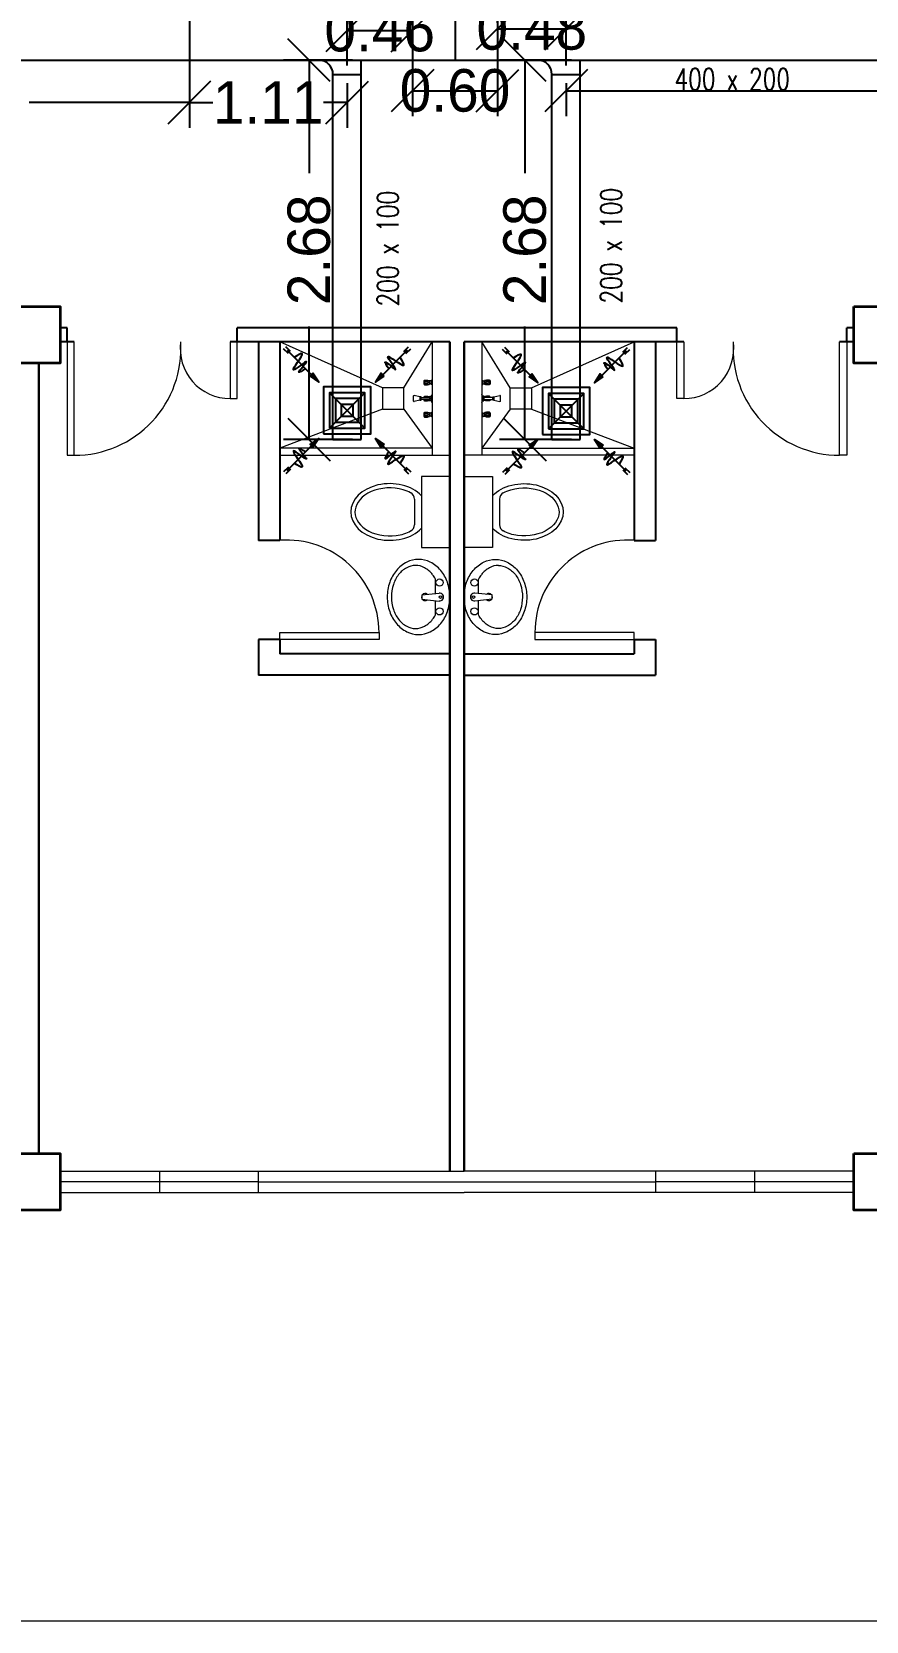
# Model space of a CAD drawing. Header units: inches. Extents: x 57 to 217, y -85 to 29.
# Drawn here: x 190.77 to 196.66, y -19.02 to -7.81 of the extents above; entities that cross this region are included whole.
import ezdxf

# ---------------------------------------------------------------- set-up
doc = ezdxf.new("R2010")
doc.units = ezdxf.units.IN
doc.header["$MEASUREMENT"] = 0
for name, color, linetype in [('AIR', 7, 'Continuous'), ('AIR-00', 8, 'Continuous'), ('AIR-03', 30, 'Continuous'), ('dimen', 7, 'Continuous'), ('ducting label', 7, 'Continuous'), ('exhaust', 7, 'Continuous')]:
    doc.layers.add(name, color=color, linetype=linetype)
doc.styles.add('Arch-Dim', font='simplex.shx', dxfattribs={"width": 0.75})
doc.dimstyles.new('Copy of dimension', dxfattribs={"dimtxt": 0.3, "dimasz": 0.3, "dimexe": 0.18, "dimexo": 0.0625, "dimgap": 0.09, "dimtad": 0, "dimzin": 0, "dimdsep": 46, "dimtxsty": 'Standard', "dimblk": 'OBLIQUE', "dimcen": 0.09, "dimclrd": 256, "dimclre": 256, "dimclrt": 256, "dimadec": 0, "dimazin": 0, "dimtfac": 1, "dimtofl": 0, "dimtmove": 0, "dimatfit": 3, "dimldrblk": 'OBLIQUE', "dimfxl": 1, "dimtolj": 1, "dimtzin": 0, "dimarcsym": 0})

# ---------------------------------------------------------------- blocks, each defined once
blk = doc.blocks.new('GRILL-C-IN')
at = {"layer": 'AIR-00', "ltscale": 3}
for p, q in [((-0.601, 0.623), (-0.651, 0.674)), ((0.601, 0.623), (0.651, 0.674)), ((-0.623, 0.601), (-0.674, 0.651)), ((-0.637, 0.637), (-0.3, 0.3)), ((0.637, 0.637), (0.3, 0.3)), ((0.623, 0.601), (0.674, 0.651)), ((-0.637, -0.637), (-0.3, -0.3)), ((0.637, -0.637), (0.3, -0.3)), ((-0.623, -0.601), (-0.674, -0.651)), ((-0.601, -0.623), (-0.651, -0.674)), ((0.601, -0.623), (0.651, -0.674)), ((0.623, -0.601), (0.674, -0.651))]:
    blk.add_line(p, q, dxfattribs=at)
at = {"layer": 'AIR-00', "color": 50}
for p, q in [((-0.188, 0.187), (0.187, -0.188)), ((0.187, 0.187), (-0.188, -0.188))]:
    blk.add_line(p, q, dxfattribs=at)
at = {"layer": 'AIR-00', "ltscale": 3}
for points in [[(-0.362, 0.393), (-0.393, 0.362), (-0.3, 0.3)], [(0.393, 0.362), (0.362, 0.393), (0.3, 0.3)], [(-0.362, -0.393), (-0.393, -0.362), (-0.3, -0.3)], [(0.393, -0.362), (0.362, -0.393), (0.3, -0.3)]]:
    blk.add_lwpolyline(points, close=True, dxfattribs=at)
at = {"layer": 'AIR-00', "color": 50}
for points in [[(-0.188, -0.188), (0.187, -0.188), (0.187, 0.187), (-0.188, 0.187)], [(-0.125, -0.125), (0.125, -0.125), (0.125, 0.125), (-0.125, 0.125)], [(-0.062, -0.062), (0.062, -0.062), (0.062, 0.062), (-0.062, 0.062)]]:
    blk.add_lwpolyline(points, close=True, dxfattribs=at)
at = {"layer": 'AIR-00', "ltscale": 3}
for points in [[(-0.441, 0.441), (-0.512, 0.404), (-0.432, 0.514), (-0.568, 0.43), (-0.477, 0.6), (-0.561, 0.561)], [(0.441, 0.441), (0.404, 0.512), (0.514, 0.432), (0.43, 0.568), (0.6, 0.477), (0.561, 0.561)], [(-0.441, -0.441), (-0.512, -0.404), (-0.432, -0.514), (-0.568, -0.43), (-0.477, -0.6), (-0.561, -0.561)], [(0.441, -0.441), (0.404, -0.512), (0.514, -0.432), (0.43, -0.568), (0.6, -0.477), (0.561, -0.561)]]:
    blk.add_spline(points, degree=3, dxfattribs=at)
for points in [[(-0.3, 0.3), (-0.362, 0.393), (-0.393, 0.362)], [(0.3, 0.3), (0.393, 0.362), (0.362, 0.393)], [(-0.3, -0.3), (-0.362, -0.393), (-0.393, -0.362)], [(0.3, -0.3), (0.393, -0.362), (0.362, -0.393)]]:
    blk.add_solid(points, dxfattribs=at)
at = {"layer": 'AIR-03', "color": 6}
blk.add_lwpolyline([(-0.25, -0.25), (0.25, -0.25), (0.25, 0.25), (-0.25, 0.25)], close=True, dxfattribs=at)
blk = doc.blocks.new('_Oblique')
at = {"color": 0, "linetype": 'ByBlock', "lineweight": -2}
blk.add_line((-0.5, -0.5), (0.5, 0.5), dxfattribs=at)
blk = doc.blocks.new('*D67')
at = {"layer": 'Defpoints', "color": 0, "transparency": 16777216}
for p in [(191.882, -7.51), (188.54, -8.11), (191.882, -8.308)]:
    blk.add_point(p, dxfattribs=at)
at = {"layer": 'dimen', "lineweight": -2, "transparency": 16777216}
for p, q in [((191.882, -7.572), (191.882, -8.488)), ((188.54, -8.172), (188.54, -8.488)), ((188.54, -8.308), (189.671, -8.308)), ((191.882, -8.308), (190.751, -8.308))]:
    blk.add_line(p, q, dxfattribs=at)
at = {"layer": 'dimen', "lineweight": -2, "transparency": 16777216, "xscale": 0.3, "yscale": 0.3, "zscale": 0.3, "rotation": 180}
blk.add_blockref('_Oblique', (188.54, -8.308), dxfattribs=at)
at = {"layer": 'dimen', "lineweight": -2, "transparency": 16777216, "xscale": 0.3, "yscale": 0.3, "zscale": 0.3}
blk.add_blockref('_Oblique', (191.882, -8.308), dxfattribs=at)
at = {"layer": 'dimen', "transparency": 16777216, "insert": (190.211, -8.308), "char_height": 0.3, "attachment_point": 5}
blk.add_mtext('\\A1;3.34', dxfattribs=at)
blk = doc.blocks.new('*D68')
at = {"layer": 'Defpoints', "color": 0, "transparency": 16777216}
for p in [(191.882, -7.51), (192.995, -8.11), (192.995, -8.308)]:
    blk.add_point(p, dxfattribs=at)
at = {"layer": 'dimen', "lineweight": -2, "transparency": 16777216}
for p, q in [((191.882, -7.572), (191.882, -8.488)), ((192.995, -8.172), (192.995, -8.488)), ((191.882, -8.308), (192.048, -8.308)), ((192.995, -8.308), (192.828, -8.308))]:
    blk.add_line(p, q, dxfattribs=at)
at = {"layer": 'dimen', "lineweight": -2, "transparency": 16777216, "xscale": 0.3, "yscale": 0.3, "zscale": 0.3, "rotation": 180}
blk.add_blockref('_Oblique', (191.882, -8.308), dxfattribs=at)
at = {"layer": 'dimen', "lineweight": -2, "transparency": 16777216, "xscale": 0.3, "yscale": 0.3, "zscale": 0.3}
blk.add_blockref('_Oblique', (192.995, -8.308), dxfattribs=at)
at = {"layer": 'dimen', "transparency": 16777216, "insert": (192.438, -8.308), "char_height": 0.3, "attachment_point": 5}
blk.add_mtext('\\A1;1.11', dxfattribs=at)
blk = doc.blocks.new('*D7')
at = {"layer": 'Defpoints', "color": 0, "transparency": 16777216}
for p in [(193.456, -7.51), (193.456, -7.8), (192.995, -8.11)]:
    blk.add_point(p, dxfattribs=at)
at = {"layer": 'dimen', "lineweight": -2, "transparency": 16777216}
for p, q in [((192.995, -8.047), (192.995, -7.62)), ((193.456, -7.572), (193.456, -7.98)), ((192.995, -7.8), (193.456, -7.8))]:
    blk.add_line(p, q, dxfattribs=at)
at = {"layer": 'dimen', "lineweight": -2, "transparency": 16777216, "xscale": 0.3, "yscale": 0.3, "zscale": 0.3, "rotation": 180}
blk.add_blockref('_Oblique', (192.995, -7.8), dxfattribs=at)
at = {"layer": 'dimen', "lineweight": -2, "transparency": 16777216, "xscale": 0.3, "yscale": 0.3, "zscale": 0.3}
blk.add_blockref('_Oblique', (193.456, -7.8), dxfattribs=at)
at = {"layer": 'dimen', "transparency": 16777216, "insert": (193.225, -7.8), "char_height": 0.3, "attachment_point": 5}
blk.add_mtext('\\A1;0.46', dxfattribs=at)
blk = doc.blocks.new('*D8')
at = {"layer": 'Defpoints', "color": 0, "transparency": 16777216}
for p in [(193.456, -7.51), (194.056, -7.81), (194.056, -8.225)]:
    blk.add_point(p, dxfattribs=at)
at = {"layer": 'dimen', "lineweight": -2, "transparency": 16777216}
for p, q in [((193.456, -7.572), (193.456, -8.405)), ((194.056, -7.872), (194.056, -8.405)), ((193.456, -8.225), (194.056, -8.225))]:
    blk.add_line(p, q, dxfattribs=at)
at = {"layer": 'dimen', "lineweight": -2, "transparency": 16777216, "xscale": 0.3, "yscale": 0.3, "zscale": 0.3, "rotation": 180}
blk.add_blockref('_Oblique', (193.456, -8.225), dxfattribs=at)
at = {"layer": 'dimen', "lineweight": -2, "transparency": 16777216, "xscale": 0.3, "yscale": 0.3, "zscale": 0.3}
blk.add_blockref('_Oblique', (194.056, -8.225), dxfattribs=at)
at = {"layer": 'dimen', "transparency": 16777216, "insert": (193.756, -8.225), "char_height": 0.3, "attachment_point": 5}
blk.add_mtext('\\A1;0.60', dxfattribs=at)
blk = doc.blocks.new('*D9')
at = {"layer": 'Defpoints', "color": 0, "transparency": 16777216}
for p in [(194.056, -7.81), (194.54, -7.788), (194.54, -8.11)]:
    blk.add_point(p, dxfattribs=at)
at = {"layer": 'dimen', "lineweight": -2, "transparency": 16777216}
for p, q in [((194.056, -7.747), (194.056, -7.608)), ((194.54, -8.047), (194.54, -7.608)), ((194.056, -7.788), (194.54, -7.788))]:
    blk.add_line(p, q, dxfattribs=at)
at = {"layer": 'dimen', "lineweight": -2, "transparency": 16777216, "xscale": 0.3, "yscale": 0.3, "zscale": 0.3, "rotation": 180}
blk.add_blockref('_Oblique', (194.056, -7.788), dxfattribs=at)
at = {"layer": 'dimen', "lineweight": -2, "transparency": 16777216, "xscale": 0.3, "yscale": 0.3, "zscale": 0.3}
blk.add_blockref('_Oblique', (194.54, -7.788), dxfattribs=at)
at = {"layer": 'dimen', "transparency": 16777216, "insert": (194.298, -7.788), "char_height": 0.3, "attachment_point": 5}
blk.add_mtext('\\A1;0.48', dxfattribs=at)
blk = doc.blocks.new('*D10')
at = {"layer": 'Defpoints', "color": 0, "transparency": 16777216}
for p in [(209.403, -8.01), (194.54, -8.11), (209.403, -8.225)]:
    blk.add_point(p, dxfattribs=at)
at = {"layer": 'dimen', "lineweight": -2, "transparency": 16777216}
for p, q in [((209.403, -8.072), (209.403, -8.405)), ((194.54, -8.172), (194.54, -8.405)), ((194.54, -8.225), (201.331, -8.225)), ((209.403, -8.225), (202.611, -8.225))]:
    blk.add_line(p, q, dxfattribs=at)
at = {"layer": 'dimen', "lineweight": -2, "transparency": 16777216, "xscale": 0.3, "yscale": 0.3, "zscale": 0.3, "rotation": 180}
blk.add_blockref('_Oblique', (194.54, -8.225), dxfattribs=at)
at = {"layer": 'dimen', "lineweight": -2, "transparency": 16777216, "xscale": 0.3, "yscale": 0.3, "zscale": 0.3}
blk.add_blockref('_Oblique', (209.403, -8.225), dxfattribs=at)
at = {"layer": 'dimen', "transparency": 16777216, "insert": (201.971, -8.225), "char_height": 0.3, "attachment_point": 5}
blk.add_mtext('\\A1;14.86', dxfattribs=at)
blk = doc.blocks.new('*D22')
at = {"layer": 'Defpoints', "color": 0, "transparency": 16777216}
for p in [(193.095, -8.01), (192.726, -10.686), (193.095, -10.686)]:
    blk.add_point(p, dxfattribs=at)
at = {"layer": 'dimen', "lineweight": -2, "transparency": 16777216}
for p, q in [((193.032, -8.01), (192.546, -8.01)), ((192.726, -8.01), (192.726, -8.808)), ((192.726, -10.686), (192.726, -9.888)), ((193.032, -10.686), (192.546, -10.686))]:
    blk.add_line(p, q, dxfattribs=at)
at = {"layer": 'dimen', "lineweight": -2, "transparency": 16777216, "xscale": 0.3, "yscale": 0.3, "zscale": 0.3}
for p, rotation in [((192.726, -8.01), 90), ((192.726, -10.686), 270)]:
    blk.add_blockref('_Oblique', p, dxfattribs=dict(at, rotation=rotation))
at = {"layer": 'dimen', "transparency": 16777216, "insert": (192.726, -9.348), "char_height": 0.3, "attachment_point": 5, "rotation": 90}
blk.add_mtext('\\A1;2.68', dxfattribs=at)
blk = doc.blocks.new('*D23')
at = {"layer": 'Defpoints', "color": 0, "transparency": 16777216}
for p in [(194.64, -8.01), (194.249, -10.686), (194.64, -10.686)]:
    blk.add_point(p, dxfattribs=at)
at = {"layer": 'dimen', "lineweight": -2, "transparency": 16777216}
for p, q in [((194.577, -8.01), (194.069, -8.01)), ((194.249, -8.01), (194.249, -8.808)), ((194.249, -10.686), (194.249, -9.888)), ((194.577, -10.686), (194.069, -10.686))]:
    blk.add_line(p, q, dxfattribs=at)
at = {"layer": 'dimen', "lineweight": -2, "transparency": 16777216, "xscale": 0.3, "yscale": 0.3, "zscale": 0.3}
for p, rotation in [((194.249, -8.01), 90), ((194.249, -10.686), 270)]:
    blk.add_blockref('_Oblique', p, dxfattribs=dict(at, rotation=rotation))
at = {"layer": 'dimen', "transparency": 16777216, "insert": (194.249, -9.348), "char_height": 0.3, "attachment_point": 5, "rotation": 90}
blk.add_mtext('\\A1;2.68', dxfattribs=at)

msp = doc.modelspace()

# ---------------------------------------------------------------- linework, layer by layer
at = {"color": 8, "lineweight": 25}
for p, q in [((191.02, -9.897), (190.97, -9.897)), ((191.02, -9.997), (191.02, -9.897)), ((193.82, -9.897), (192.22, -9.897)), ((192.22, -9.997), (192.22, -9.897)), ((195.32, -9.897), (193.72, -9.897)), ((195.32, -9.997), (195.32, -9.897)), ((196.57, -9.897), (196.52, -9.897)), ((196.52, -9.997), (196.52, -9.897)), ((191.07, -9.997), (190.97, -9.997)), ((193.72, -9.997), (192.17, -9.997)), ((193.72, -15.847), (193.72, -9.997)), ((193.72, -9.997), (193.72, -15.847)), ((193.82, -15.847), (193.82, -9.997)), ((193.82, -9.997), (193.82, -15.847)), ((195.37, -9.997), (193.82, -9.997)), ((196.57, -9.997), (196.47, -9.997)), ((190.82, -15.722), (190.82, -10.147)), ((190.82, -10.147), (190.82, -15.722))]:
    msp.add_line(p, q, dxfattribs=at)
at = {"color": 8, "lineweight": 25, "ltscale": 0.3}
for p, q in [((192.37, -9.997), (192.37, -11.397)), ((192.52, -9.997), (192.52, -11.397)), ((195.02, -9.997), (195.02, -11.397)), ((195.17, -9.997), (195.17, -11.397)), ((192.52, -11.397), (192.37, -11.397)), ((195.02, -11.397), (195.17, -11.397)), ((192.37, -12.097), (192.37, -12.347)), ((192.52, -12.097), (192.37, -12.097)), ((192.52, -12.097), (192.52, -12.197)), ((195.02, -12.097), (195.02, -12.197)), ((195.02, -12.097), (195.17, -12.097)), ((195.17, -12.097), (195.17, -12.347)), ((193.72, -12.197), (192.52, -12.197)), ((193.82, -12.197), (195.02, -12.197)), ((193.72, -12.347), (192.37, -12.347)), ((193.82, -12.347), (195.17, -12.347))]:
    msp.add_line(p, q, dxfattribs=at)
at = {"color": 8, "lineweight": 9, "ltscale": 0.3}
for p, q in [((193.245, -10.322), (192.52, -9.997)), ((193.395, -10.322), (193.595, -9.997)), ((194.145, -10.322), (193.945, -9.997)), ((194.295, -10.322), (195.02, -9.997)), ((193.245, -10.472), (192.52, -10.747)), ((193.395, -10.472), (193.595, -10.747)), ((194.145, -10.472), (193.945, -10.747)), ((194.295, -10.472), (195.02, -10.747))]:
    msp.add_line(p, q, dxfattribs=at)
at = {"color": 8, "lineweight": 9}
for p, q in [((193.595, -9.997), (193.595, -10.797)), ((193.945, -9.997), (193.945, -10.797)), ((193.536, -10.27), (193.536, -10.296)), ((193.536, -10.27), (193.538, -10.27)), ((193.536, -10.296), (193.538, -10.296)), ((193.538, -10.27), (193.54, -10.266)), ((193.538, -10.27), (193.538, -10.296)), ((193.538, -10.296), (193.54, -10.3)), ((193.54, -10.266), (193.54, -10.3)), ((193.54, -10.266), (193.562, -10.266)), ((193.54, -10.3), (193.562, -10.3)), ((193.548, -10.27), (193.561, -10.27)), ((193.548, -10.277), (193.56, -10.277)), ((193.548, -10.289), (193.56, -10.289)), ((193.548, -10.296), (193.561, -10.296)), ((193.562, -10.266), (193.566, -10.269)), ((193.562, -10.27), (193.562, -10.277)), ((193.562, -10.296), (193.562, -10.289)), ((193.562, -10.3), (193.566, -10.298)), ((193.567, -10.269), (193.573, -10.269)), ((193.567, -10.297), (193.573, -10.297)), ((193.573, -10.269), (193.576, -10.27)), ((193.573, -10.269), (193.573, -10.297)), ((193.573, -10.297), (193.576, -10.296)), ((193.576, -10.27), (193.576, -10.296)), ((193.587, -10.272), (193.576, -10.272)), ((193.587, -10.294), (193.576, -10.294)), ((193.594, -10.266), (193.587, -10.269)), ((193.587, -10.269), (193.587, -10.297)), ((193.594, -10.3), (193.587, -10.297)), ((193.594, -10.266), (193.594, -10.3)), ((193.594, -10.266), (193.595, -10.266)), ((193.594, -10.3), (193.595, -10.3)), ((193.595, -10.266), (193.595, -10.3)), ((193.945, -10.266), (193.945, -10.3)), ((193.946, -10.266), (193.945, -10.266)), ((193.946, -10.3), (193.945, -10.3)), ((193.946, -10.266), (193.946, -10.3)), ((193.946, -10.266), (193.952, -10.269)), ((193.946, -10.3), (193.952, -10.297)), ((193.952, -10.269), (193.952, -10.297)), ((193.952, -10.272), (193.964, -10.272)), ((193.952, -10.294), (193.964, -10.294)), ((193.966, -10.269), (193.964, -10.27)), ((193.964, -10.27), (193.964, -10.296)), ((193.966, -10.297), (193.964, -10.296)), ((193.966, -10.269), (193.966, -10.297)), ((193.972, -10.269), (193.966, -10.269)), ((193.972, -10.297), (193.966, -10.297)), ((193.978, -10.266), (193.974, -10.269)), ((193.978, -10.3), (193.974, -10.298)), ((194, -10.266), (193.978, -10.266)), ((193.978, -10.27), (193.978, -10.277)), ((193.978, -10.296), (193.978, -10.289)), ((194, -10.3), (193.978, -10.3)), ((193.991, -10.27), (193.979, -10.27)), ((193.991, -10.277), (193.979, -10.277)), ((193.991, -10.289), (193.979, -10.289)), ((193.991, -10.296), (193.979, -10.296)), ((194, -10.266), (194, -10.3)), ((194.002, -10.27), (194, -10.266)), ((194.002, -10.296), (194, -10.3)), ((194.002, -10.27), (194.002, -10.296)), ((194.004, -10.27), (194.002, -10.27)), ((194.004, -10.296), (194.002, -10.296)), ((194.004, -10.27), (194.004, -10.296)), ((193.463, -10.416), (193.463, -10.377)), ((193.509, -10.384), (193.468, -10.376)), ((193.509, -10.409), (193.468, -10.418)), ((193.517, -10.384), (193.509, -10.384)), ((193.509, -10.384), (193.509, -10.409)), ((193.509, -10.384), (193.509, -10.409)), ((193.509, -10.409), (193.517, -10.409)), ((193.517, -10.409), (193.517, -10.384)), ((193.517, -10.389), (193.579, -10.389)), ((193.579, -10.404), (193.517, -10.404)), ((193.536, -10.384), (193.536, -10.389)), ((193.536, -10.384), (193.538, -10.384)), ((193.536, -10.404), (193.536, -10.41)), ((193.536, -10.41), (193.538, -10.41)), ((193.538, -10.384), (193.54, -10.38)), ((193.538, -10.384), (193.538, -10.389)), ((193.538, -10.404), (193.538, -10.41)), ((193.538, -10.41), (193.54, -10.413)), ((193.54, -10.38), (193.54, -10.389)), ((193.54, -10.38), (193.562, -10.38)), ((193.54, -10.404), (193.54, -10.413)), ((193.54, -10.413), (193.562, -10.413)), ((193.548, -10.384), (193.561, -10.384)), ((193.548, -10.41), (193.561, -10.41)), ((193.562, -10.38), (193.566, -10.382)), ((193.562, -10.383), (193.562, -10.389)), ((193.562, -10.41), (193.562, -10.404)), ((193.562, -10.413), (193.566, -10.411)), ((193.567, -10.383), (193.573, -10.383)), ((193.567, -10.411), (193.573, -10.411)), ((193.573, -10.383), (193.573, -10.389)), ((193.573, -10.383), (193.576, -10.383)), ((193.573, -10.404), (193.573, -10.411)), ((193.573, -10.411), (193.576, -10.41)), ((193.576, -10.383), (193.576, -10.389)), ((193.579, -10.385), (193.576, -10.385)), ((193.576, -10.404), (193.576, -10.41)), ((193.579, -10.408), (193.576, -10.408)), ((193.579, -10.414), (193.579, -10.379)), ((193.579, -10.379), (193.589, -10.379)), ((193.579, -10.389), (193.579, -10.404)), ((193.589, -10.414), (193.579, -10.414)), ((193.589, -10.379), (193.595, -10.368)), ((193.589, -10.414), (193.589, -10.379)), ((193.589, -10.379), (193.589, -10.414)), ((193.595, -10.426), (193.589, -10.414)), ((193.595, -10.368), (193.595, -10.426)), ((193.951, -10.379), (193.945, -10.368)), ((193.945, -10.368), (193.945, -10.426)), ((193.945, -10.426), (193.951, -10.414)), ((193.951, -10.414), (193.951, -10.379)), ((193.96, -10.379), (193.951, -10.379)), ((193.951, -10.379), (193.951, -10.414)), ((193.951, -10.414), (193.96, -10.414)), ((193.96, -10.414), (193.96, -10.379)), ((193.96, -10.385), (193.964, -10.385)), ((194.023, -10.389), (193.96, -10.389)), ((193.96, -10.389), (193.96, -10.404)), ((193.96, -10.404), (194.023, -10.404)), ((193.96, -10.408), (193.964, -10.408)), ((193.964, -10.383), (193.964, -10.389)), ((193.966, -10.383), (193.964, -10.383)), ((193.964, -10.404), (193.964, -10.41)), ((193.966, -10.411), (193.964, -10.41)), ((193.966, -10.383), (193.966, -10.389)), ((193.972, -10.383), (193.966, -10.383)), ((193.966, -10.404), (193.966, -10.411)), ((193.972, -10.411), (193.966, -10.411)), ((193.978, -10.38), (193.974, -10.382)), ((193.978, -10.413), (193.974, -10.411)), ((194, -10.38), (193.978, -10.38)), ((193.978, -10.383), (193.978, -10.389)), ((193.978, -10.41), (193.978, -10.404)), ((194, -10.413), (193.978, -10.413)), ((193.991, -10.384), (193.979, -10.384)), ((193.991, -10.41), (193.979, -10.41)), ((194, -10.38), (194, -10.389)), ((194.002, -10.384), (194, -10.38)), ((194, -10.404), (194, -10.413)), ((194.002, -10.41), (194, -10.413)), ((194.002, -10.384), (194.002, -10.389)), ((194.004, -10.384), (194.002, -10.384)), ((194.002, -10.404), (194.002, -10.41)), ((194.004, -10.41), (194.002, -10.41)), ((194.004, -10.384), (194.004, -10.389)), ((194.004, -10.404), (194.004, -10.41)), ((194.023, -10.384), (194.03, -10.384)), ((194.023, -10.409), (194.023, -10.384)), ((194.03, -10.409), (194.023, -10.409)), ((194.03, -10.384), (194.072, -10.376)), ((194.03, -10.384), (194.03, -10.409)), ((194.03, -10.384), (194.03, -10.409)), ((194.03, -10.409), (194.072, -10.418)), ((194.077, -10.416), (194.077, -10.377)), ((193.536, -10.497), (193.538, -10.497)), ((193.536, -10.497), (193.536, -10.523)), ((193.536, -10.523), (193.538, -10.523)), ((193.538, -10.497), (193.54, -10.494)), ((193.538, -10.497), (193.538, -10.523)), ((193.538, -10.523), (193.54, -10.527)), ((193.54, -10.494), (193.562, -10.494)), ((193.54, -10.494), (193.54, -10.527)), ((193.54, -10.527), (193.562, -10.527)), ((193.548, -10.497), (193.561, -10.497)), ((193.548, -10.504), (193.56, -10.504)), ((193.548, -10.516), (193.56, -10.516)), ((193.548, -10.523), (193.561, -10.523)), ((193.562, -10.494), (193.566, -10.496)), ((193.562, -10.497), (193.562, -10.504)), ((193.562, -10.524), (193.562, -10.516)), ((193.562, -10.527), (193.566, -10.525)), ((193.567, -10.496), (193.573, -10.496)), ((193.567, -10.524), (193.573, -10.524)), ((193.573, -10.496), (193.573, -10.524)), ((193.573, -10.496), (193.576, -10.497)), ((193.573, -10.524), (193.576, -10.524)), ((193.576, -10.497), (193.576, -10.524)), ((193.587, -10.499), (193.576, -10.499)), ((193.587, -10.522), (193.576, -10.522)), ((193.594, -10.493), (193.587, -10.497)), ((193.587, -10.497), (193.587, -10.524)), ((193.594, -10.527), (193.587, -10.524)), ((193.594, -10.493), (193.595, -10.493)), ((193.594, -10.493), (193.594, -10.527)), ((193.594, -10.527), (193.595, -10.527)), ((193.595, -10.493), (193.595, -10.527)), ((193.946, -10.493), (193.945, -10.493)), ((193.945, -10.493), (193.945, -10.527)), ((193.946, -10.527), (193.945, -10.527)), ((193.946, -10.493), (193.952, -10.497)), ((193.946, -10.493), (193.946, -10.527)), ((193.946, -10.527), (193.952, -10.524)), ((193.952, -10.497), (193.952, -10.524)), ((193.952, -10.499), (193.964, -10.499)), ((193.952, -10.522), (193.964, -10.522)), ((193.966, -10.496), (193.964, -10.497)), ((193.964, -10.497), (193.964, -10.524)), ((193.966, -10.524), (193.964, -10.524)), ((193.972, -10.496), (193.966, -10.496)), ((193.966, -10.496), (193.966, -10.524)), ((193.972, -10.524), (193.966, -10.524)), ((193.978, -10.494), (193.974, -10.496)), ((193.978, -10.527), (193.974, -10.525)), ((194, -10.494), (193.978, -10.494)), ((193.978, -10.497), (193.978, -10.504)), ((193.978, -10.524), (193.978, -10.516)), ((194, -10.527), (193.978, -10.527)), ((193.991, -10.497), (193.979, -10.497)), ((193.991, -10.504), (193.979, -10.504)), ((193.991, -10.516), (193.979, -10.516)), ((193.991, -10.523), (193.979, -10.523)), ((194.002, -10.497), (194, -10.494)), ((194, -10.494), (194, -10.527)), ((194.002, -10.523), (194, -10.527)), ((194.004, -10.497), (194.002, -10.497)), ((194.002, -10.497), (194.002, -10.523)), ((194.004, -10.523), (194.002, -10.523)), ((194.004, -10.497), (194.004, -10.523)), ((193.72, -10.947), (193.52, -10.947)), ((193.52, -10.947), (193.52, -11.447)), ((193.72, -11.447), (193.72, -10.947)), ((193.82, -10.947), (194.02, -10.947)), ((193.82, -11.447), (193.82, -10.947)), ((194.02, -10.947), (194.02, -11.447)), ((193.47, -11.106), (193.47, -11.287)), ((194.07, -11.106), (194.07, -11.287)), ((193.52, -11.447), (193.72, -11.447)), ((194.02, -11.447), (193.82, -11.447)), ((193.522, -11.782), (193.644, -11.769)), ((193.618, -11.772), (193.618, -11.67)), ((193.82, -11.747), (193.82, -13.847)), ((194.018, -11.782), (193.896, -11.769)), ((193.922, -11.772), (193.922, -11.67)), ((193.522, -11.811), (193.644, -11.825)), ((194.018, -11.811), (193.896, -11.825)), ((190.97, -15.847), (193.72, -15.847)), ((190.97, -15.847), (190.97, -15.997)), ((191.67, -15.847), (191.67, -15.997)), ((192.37, -15.997), (192.37, -15.847)), ((193.72, -15.847), (193.82, -15.847)), ((196.57, -15.847), (193.82, -15.847)), ((195.17, -15.847), (195.17, -15.997)), ((195.87, -15.847), (195.87, -15.997)), ((196.57, -15.997), (196.57, -15.847)), ((192.37, -15.922), (190.97, -15.922)), ((190.97, -15.997), (193.82, -15.997)), ((192.37, -15.922), (195.17, -15.922)), ((196.57, -15.997), (193.82, -15.997)), ((196.57, -15.922), (195.17, -15.922)), ((200.32, -19.022), (184.995, -19.022))]:
    msp.add_line(p, q, dxfattribs=at)
at = {"color": 8, "lineweight": 35}
for points in [[(190.57, -9.747), (190.97, -9.747), (190.97, -10.147), (190.57, -10.147)], [(196.57, -9.747), (196.97, -9.747), (196.97, -10.147), (196.57, -10.147)], [(190.57, -15.722), (190.97, -15.722), (190.97, -16.122), (190.57, -16.122)], [(196.57, -15.722), (196.97, -15.722), (196.97, -16.122), (196.57, -16.122)]]:
    msp.add_lwpolyline(points, close=True, dxfattribs=at)
at = {"color": 8, "lineweight": 13, "ltscale": 0.03}
for points in [[(191.07, -9.997), (191.02, -9.997), (191.02, -10.797), (191.07, -10.797)], [(192.22, -9.997), (192.17, -9.997), (192.17, -10.397), (192.22, -10.397)], [(195.32, -9.997), (195.37, -9.997), (195.37, -10.397), (195.32, -10.397)], [(196.47, -9.997), (196.52, -9.997), (196.52, -10.797), (196.47, -10.797)], [(192.52, -12.097), (192.52, -12.047), (193.22, -12.047), (193.22, -12.097)], [(195.02, -12.097), (195.02, -12.047), (194.32, -12.047), (194.32, -12.097)]]:
    msp.add_lwpolyline(points, close=True, dxfattribs=at)
at = {"color": 8, "lineweight": 9, "ltscale": 0.03}
for points in [[(193.395, -10.472), (193.395, -10.322), (193.245, -10.322), (193.245, -10.472)], [(194.145, -10.472), (194.145, -10.322), (194.295, -10.322), (194.295, -10.472)]]:
    msp.add_lwpolyline(points, close=True, dxfattribs=at)
at = {"color": 8, "lineweight": 9, "ltscale": 0.3}
for points in [[(193.595, -10.747), (192.52, -10.747), (192.52, -10.797), (193.72, -10.797), (193.72, -10.797)], [(193.945, -10.747), (195.02, -10.747), (195.02, -10.797), (193.82, -10.797), (193.82, -10.797)]]:
    msp.add_lwpolyline(points, dxfattribs=at)
at = {"color": 8, "lineweight": 9}
for points in [[(193.499, -11.532, 0.11576), (193.416, -11.551, 0.104047), (193.343, -11.609, 0.090875), (193.295, -11.693, 0.083344), (193.278, -11.797, 0.083344), (193.295, -11.9, 0.090875), (193.343, -11.984, 0.104047), (193.416, -12.042, 0.11576), (193.499, -12.062, 0.11576), (193.581, -12.042, 0.104047), (193.655, -11.984, 0.090875), (193.702, -11.9, 0.083344), (193.72, -11.797, 0.083344), (193.702, -11.693, 0.090875), (193.655, -11.609, 0.104047), (193.581, -11.551, 0.11576)], [(194.041, -11.532, -0.11576), (194.123, -11.551, -0.104047), (194.197, -11.609, -0.090875), (194.244, -11.693, -0.083344), (194.262, -11.797, -0.083344), (194.244, -11.9, -0.090875), (194.197, -11.984, -0.104047), (194.123, -12.042, -0.11576), (194.041, -12.062, -0.11576), (193.958, -12.042, -0.104047), (193.885, -11.984, -0.090875), (193.837, -11.9, -0.083344), (193.82, -11.797, -0.083344), (193.837, -11.693, -0.090875), (193.885, -11.609, -0.104047), (193.958, -11.551, -0.11576)]]:
    msp.add_lwpolyline(points, format="xyb", close=True, dxfattribs=at)
for points in [[(193.478, -11.574, 0.124838), (193.415, -11.59, 0.105788), (193.358, -11.639, 0.086697), (193.321, -11.709, 0.076776), (193.308, -11.797, 0.076776), (193.321, -11.884, 0.086697), (193.358, -11.954, 0.105788), (193.415, -12.003, 0.124838), (193.478, -12.019, 0.124838), (193.54, -12.003, 0.105788), (193.598, -11.954, 0.040067), (193.618, -11.923), (193.618, -11.821, 0.040067)], [(194.062, -11.574, -0.124838), (194.124, -11.59, -0.105788), (194.182, -11.639, -0.086697), (194.218, -11.709, -0.076776), (194.232, -11.797, -0.076776), (194.218, -11.884, -0.086697), (194.182, -11.954, -0.105788), (194.124, -12.003, -0.124838), (194.062, -12.019, -0.124838), (193.999, -12.003, -0.105788), (193.942, -11.954, -0.040067), (193.922, -11.923), (193.922, -11.821, -0.040067)]]:
    msp.add_lwpolyline(points, format="xyb", dxfattribs=at)
for centre, radius in [((193.647, -11.695), 0.0255), ((193.893, -11.695), 0.0255), ((193.647, -11.898), 0.0255), ((193.653, -11.797), 0.0095), ((193.893, -11.898), 0.0255), ((193.886, -11.797), 0.0095)]:
    msp.add_circle(centre, radius, dxfattribs=at)
at = {"color": 8, "lineweight": 13, "ltscale": 0.03}
for centre, radius, start, end in [((191.07, -10.045), 0.752, 270, 3.6952), ((192.17, -10.044), 0.353, 172.3719, 270), ((195.37, -10.044), 0.353, 270, 7.6281), ((196.47, -10.045), 0.752, 176.3048, 270), ((192.568, -12.047), 0.652, 0, 94.2422), ((194.972, -12.047), 0.652, 85.7578, 180)]:
    msp.add_arc(centre, radius, start, end, dxfattribs=at)
at = {"color": 8, "lineweight": 9}
for centre, radius, start, end in [((193.42, -11.106), 0.05, 0, 61.8499), ((194.12, -11.106), 0.05, 118.1501, 180), ((193.42, -11.287), 0.05, 298.0084, 360), ((194.12, -11.287), 0.05, 180, 241.9916), ((193.478, -11.705), 0.131, 61.5364, 90), ((193.454, -11.749), 0.181, 37.3815, 61.5364), ((193.417, -11.778), 0.228, 28.2037, 37.3815), ((194.123, -11.778), 0.228, 142.6185, 151.7963), ((194.086, -11.749), 0.181, 118.4636, 142.6185), ((194.062, -11.705), 0.131, 90, 118.4636), ((193.545, -11.797), 0.025, 48.7978, 143.6932), ((193.647, -11.797), 0.028, 263.7545, 96.2455), ((193.893, -11.797), 0.028, 83.7545, 276.2455), ((193.995, -11.797), 0.025, 36.3068, 131.2022), ((193.545, -11.797), 0.025, 161.3793, 198.6207), ((193.616, -11.797), 0.0948, 171.2026, 188.7974), ((193.545, -11.797), 0.025, 216.3068, 311.2022), ((193.995, -11.797), 0.025, 228.7978, 323.6932), ((193.924, -11.797), 0.0948, 351.2026, 8.7974), ((193.995, -11.797), 0.025, 341.3793, 18.6207)]:
    msp.add_arc(centre, radius, start, end, dxfattribs=at)
for centre, major_axis, ratio, start_param, end_param in [((193.549, -10.257), (0.00896, 0.00896), 1, 3.15309, 3.864175), ((193.544, -10.283), (0.00268, 0.00268), 1, 1.643677, 3.068487), ((193.549, -10.309), (-0.00896, 0.00896), 1, -0.722807, -0.011722), ((193.549, -10.287), (0.00738, 0.00738), 1, 0.858879, 1.643677), ((193.549, -10.279), (-0.00738, 0.00738), 1, 1.497691, 2.282489), ((193.56, -10.281), (0.00268, 0.00268), 1, 0.157647, 0.785286), ((193.56, -10.285), (0.00268, 0.00268), 1, 3.926878, 4.554518), ((193.561, -10.266), (-0.00268, 0.00268), 1, 2.356082, 2.983721), ((193.561, -10.3), (-0.00268, 0.00268), 1, -1.41315, -0.785511), ((193.554, -10.255), (-0.0118, 0.0118), 1, 2.876824, 3.009049), ((193.555, -10.288), (-0.00887, 0.00887), 1, 4.509022, 4.870036), ((193.555, -10.278), (-0.00887, 0.00887), 1, 2.983721, 3.344735), ((193.554, -10.311), (0.0118, 0.0118), 1, 0.132318, 0.264544), ((193.567, -10.265), (-0.00268, 0.00268), 1, 1.862141, 2.356082), ((193.563, -10.283), (0.00268, 0.00268), 1, 4.915531, 6.079819), ((193.567, -10.301), (-0.00268, 0.00268), 1, -0.785511, -0.291569), ((193.466, -10.414), (-0.00268, 0.00268), 1, 1.354119, 2.724181), ((193.549, -10.371), (0.00896, 0.00896), 1, 3.15309, 3.864175), ((193.549, -10.422), (0.00896, 0.00896), 1, 0.847989, 1.559075), ((193.561, -10.38), (0.00268, 0.00268), 1, 3.926878, 4.554518), ((193.561, -10.414), (0.00268, 0.00268), 1, 0.157647, 0.785286), ((193.554, -10.368), (-0.0118, 0.0118), 1, 2.876824, 3.009049), ((193.554, -10.425), (-0.0118, 0.0118), 1, -1.438478, -1.306252), ((193.567, -10.379), (0.00268, 0.00268), 1, 3.432937, 3.926878), ((193.567, -10.414), (0.00268, 0.00268), 1, 0.785286, 1.279227), ((194.074, -10.379), (-0.00268, -0.00268), 1, 2.92514, 4.295202), ((193.549, -10.485), (0.00896, 0.00896), 1, 3.15309, 3.864175), ((193.544, -10.51), (0.00268, 0.00268), 1, 1.643677, 3.068487), ((193.549, -10.536), (-0.00896, 0.00896), 1, -0.722807, -0.011722), ((193.549, -10.515), (0.00738, 0.00738), 1, 0.858879, 1.643677), ((193.549, -10.506), (-0.00738, 0.00738), 1, 1.497691, 2.282489), ((193.56, -10.508), (0.00268, 0.00268), 1, 0.157647, 0.785286), ((193.56, -10.513), (0.00268, 0.00268), 1, 3.926878, 4.554518), ((193.561, -10.493), (-0.00268, 0.00268), 1, 2.356082, 2.983721), ((193.561, -10.527), (-0.00268, 0.00268), 1, -1.41315, -0.785511), ((193.554, -10.482), (0.0118, 0.0118), 1, 4.44762, 4.579846), ((193.555, -10.515), (-0.00887, 0.00887), 1, 4.509022, 4.870036), ((193.555, -10.505), (-0.00887, 0.00887), 1, 2.983721, 3.344735), ((193.554, -10.539), (0.0118, 0.0118), 1, 0.132318, 0.264544), ((193.567, -10.493), (-0.00268, 0.00268), 1, 1.862141, 2.356082), ((193.563, -10.51), (0.00268, 0.00268), 1, 4.915531, 6.079819), ((193.567, -10.528), (-0.00268, 0.00268), 1, -0.785511, -0.291569), ((193.295, -11.197), (0.275, 0), 0.727273, 0.612555, 5.670631)]:
    msp.add_ellipse(centre, major_axis=major_axis, ratio=ratio, start_param=start_param, end_param=end_param, dxfattribs=at)
at = {"color": 8, "lineweight": 9, "extrusion": (2.88216e-41, -4.99074e-41, -1)}
for centre, major_axis, start_param, end_param in [((193.972, -10.265), (0.00268, -0.00268), 0.291344, 0.785286), ((193.972, -10.301), (0.00268, -0.00268), 3.926878, 4.42082), ((193.977, -10.283), (-0.00268, -0.00268), 0.203142, 1.36743), ((193.984, -10.288), (-0.00887, -0.00887), 1.36743, 1.728443), ((193.984, -10.278), (0.00887, -0.00887), 1.412925, 1.773938), ((193.985, -10.255), (-0.0118, -0.0118), -0.264769, -0.132543), ((193.985, -10.311), (-0.0118, -0.0118), 1.703115, 1.83534), ((193.979, -10.266), (-0.00268, -0.00268), -0.785511, -0.157871), ((193.979, -10.281), (0.00268, -0.00268), 3.299239, 3.926878), ((193.979, -10.285), (0.00268, -0.00268), 0.785286, 1.412925), ((193.979, -10.3), (0.00268, -0.00268), 3.299239, 3.926878), ((193.991, -10.257), (-0.00896, -0.00896), -1.559299, -0.848214), ((193.991, -10.287), (0.00738, -0.00738), 4.000472, 4.78527), ((193.991, -10.279), (-0.00738, -0.00738), 4.639283, 5.424081), ((193.991, -10.309), (0.00896, -0.00896), 3.989582, 4.700667), ((193.996, -10.283), (0.00268, -0.00268), 4.78527, 6.21008), ((193.972, -10.379), (-0.00268, -0.00268), -1.279452, -0.785511), ((193.972, -10.414), (0.00268, -0.00268), 3.926878, 4.42082), ((193.985, -10.368), (0.0118, -0.0118), 1.306028, 1.438253), ((193.985, -10.425), (0.0118, -0.0118), 3.273911, 3.406137), ((193.979, -10.38), (-0.00268, -0.00268), -0.785511, -0.157871), ((193.979, -10.414), (0.00268, -0.00268), 3.299239, 3.926878), ((193.991, -10.371), (0.00896, -0.00896), 0.011497, 0.722582), ((193.991, -10.422), (-0.00896, -0.00896), 2.418785, 3.129871), ((194.074, -10.414), (0.00268, -0.00268), 6.066508, 7.43657), ((193.972, -10.493), (-0.00268, -0.00268), -1.279452, -0.785511), ((193.972, -10.528), (-0.00268, -0.00268), 2.356082, 2.850023), ((193.977, -10.51), (-0.00268, -0.00268), 0.203142, 1.36743), ((193.984, -10.515), (0.00887, -0.00887), 2.938226, 3.299239), ((193.984, -10.505), (-0.00887, -0.00887), -0.157871, 0.203142), ((193.985, -10.482), (-0.0118, -0.0118), -0.264769, -0.132543), ((193.985, -10.539), (-0.0118, -0.0118), 1.703115, 1.83534), ((193.979, -10.493), (0.00268, -0.00268), 0.785286, 1.412925), ((193.979, -10.508), (0.00268, -0.00268), 3.299239, 3.926878), ((193.979, -10.513), (0.00268, -0.00268), 0.785286, 1.412925), ((193.979, -10.527), (-0.00268, -0.00268), 1.728443, 2.356082), ((193.991, -10.485), (-0.00896, -0.00896), -1.559299, -0.848214), ((193.991, -10.515), (0.00738, -0.00738), 4.000472, 4.78527), ((193.991, -10.506), (0.00738, -0.00738), 6.21008, 6.994878), ((193.991, -10.536), (-0.00896, -0.00896), 2.418785, 3.129871), ((193.996, -10.51), (-0.00268, -0.00268), 3.214474, 4.639283)]:
    msp.add_ellipse(centre, major_axis=major_axis, ratio=1, start_param=start_param, end_param=end_param, dxfattribs=at)
at = {"color": 8, "lineweight": 9, "extrusion": (-2.88216e-41, -4.99074e-41, -1)}
msp.add_ellipse((193.466, -10.379), major_axis=(-0.00268, 0.00268), ratio=1, start_param=6.066732, end_param=7.436794, dxfattribs=at)
at = {"color": 8, "lineweight": 9, "extrusion": (0, 0, -1)}
msp.add_ellipse((194.245, -11.197), major_axis=(-0.275, 0), ratio=0.727273, start_param=0.612555, end_param=5.670631, dxfattribs=at)
at = {"color": 8, "lineweight": 9}
for points in [[(193.443, -11.062), (193.427, -11.053), (193.409, -11.046), (193.318, -11.019), (193.231, -11.024), (193.099, -11.082), (193.058, -11.132), (193.044, -11.23), (193.07, -11.282), (193.181, -11.356), (193.265, -11.374), (193.379, -11.358), (193.414, -11.347), (193.443, -11.331)], [(194.096, -11.062), (194.113, -11.053), (194.131, -11.046), (194.222, -11.019), (194.309, -11.024), (194.441, -11.082), (194.482, -11.132), (194.496, -11.23), (194.47, -11.282), (194.358, -11.356), (194.275, -11.374), (194.161, -11.358), (194.126, -11.347), (194.096, -11.331)]]:
    msp.add_open_spline(points, degree=3, knots=[0.937253, 0.937253, 0.937253, 0.937253, 1.185372, 1.185372, 2.113864, 2.113864, 3.042356, 3.042356, 3.970847, 3.970847, 4.899339, 4.899339, 5.346062, 5.346062, 5.346062, 5.346062], dxfattribs=at)
at = {"layer": 'exhaust'}
for p, q in [((193.756, -7.61), (193.756, -8.01)), ((194.056, -7.61), (194.056, -8.01)), ((176.699, -8.01), (209.403, -8.01)), ((193.095, -10.686), (193.095, -8.01)), ((193.095, -10.686), (193.095, -8.01)), ((194.64, -10.686), (194.64, -8.01)), ((192.895, -10.686), (192.895, -8.11)), ((192.895, -8.11), (193.095, -8.11)), ((194.44, -10.686), (194.44, -8.11)), ((194.44, -8.11), (194.64, -8.11)), ((192.895, -10.686), (193.095, -10.686)), ((193.199, -10.686), (193.204, -10.686)), ((194.44, -10.686), (194.64, -10.686))]:
    msp.add_line(p, q, dxfattribs=at)
for centre in [(192.795, -8.11), (194.34, -8.11)]:
    msp.add_arc(centre, 0.1, 0, 90, dxfattribs=at)

# ---------------------------------------------------------------- block references
at = {"layer": 'AIR', "xscale": 0.6658363358532475, "yscale": 0.6658363358532475, "zscale": 0.6658363358532475}
for p in [(192.995, -10.48), (194.54, -10.485)]:
    msp.add_blockref('GRILL-C-IN', p, dxfattribs=at)

# ---------------------------------------------------------------- texts
at = {"layer": 'ducting label', "color": 240, "linetype": 'Continuous', "true_color": 0xed1f24, "insert": (195.305, -8.069), "char_height": 0.15, "attachment_point": 1, "style": 'Arch-Dim'}
msp.add_mtext_dynamic_manual_height_columns('\\A1;400 x 200', width=1.19515, gutter_width=1.011, heights=[0], dxfattribs=at)
at = {"layer": 'ducting label', "color": 240, "linetype": 'Continuous', "lineweight": 25, "true_color": 0xed1f24, "char_height": 0.15, "attachment_point": 1, "rotation": 90, "style": 'Arch-Dim'}
for insert in [(193.207, -9.747), (194.782, -9.726)]:
    msp.add_mtext_dynamic_manual_height_columns('\\A1;200 x 100', width=1.19515, gutter_width=1.011, heights=[0], dxfattribs=dict(at, insert=insert))

# ---------------------------------------------------------------- dimensions: what is measured, and where the dimension line sits
at = {"layer": 'dimen'}
for base, p1, p2, picture, middle in [((191.882, -8.308), (188.54, -8.11), (191.882, -7.51), '*D67', (190.211, -8.308)), ((192.995, -8.308), (191.882, -7.51), (192.995, -8.11), '*D68', (192.438, -8.308)), ((209.403, -8.225), (194.54, -8.11), (209.403, -8.01), '*D10', (201.971, -8.225))]:
    dim = msp.add_linear_dim(base=base, p1=p1, p2=p2, dimstyle='Copy of dimension', dxfattribs=at)
    dim.commit()
    dim.dimension.update_dxf_attribs({"geometry": picture, "text_midpoint": middle})
for base, p1, p2, picture, middle in [((193.456, -7.8), (192.995, -8.11), (193.456, -7.51), '*D7', (193.225, -7.8)), ((194.056, -8.225), (193.456, -7.51), (194.056, -7.81), '*D8', (193.756, -8.225)), ((194.54, -7.788), (194.056, -7.81), (194.54, -8.11), '*D9', (194.298, -7.788))]:
    dim = msp.add_linear_dim(base=base, p1=p1, p2=p2, dimstyle='Copy of dimension', dxfattribs=at)
    dim.commit()
    dim.dimension.update_dxf_attribs({"geometry": picture, "text_midpoint": middle, "dimtype": 160})
for base, p1, p2, picture, middle in [((192.726, -10.686), (193.095, -8.01), (193.095, -10.686), '*D22', (192.726, -9.348)), ((194.249, -10.686), (194.64, -8.01), (194.64, -10.686), '*D23', (194.249, -9.348))]:
    dim = msp.add_linear_dim(base=base, p1=p1, p2=p2, angle=90, dimstyle='Copy of dimension', dxfattribs=at)
    dim.commit()
    dim.dimension.update_dxf_attribs({"geometry": picture, "text_midpoint": middle})

doc.saveas('drawing.dxf')
